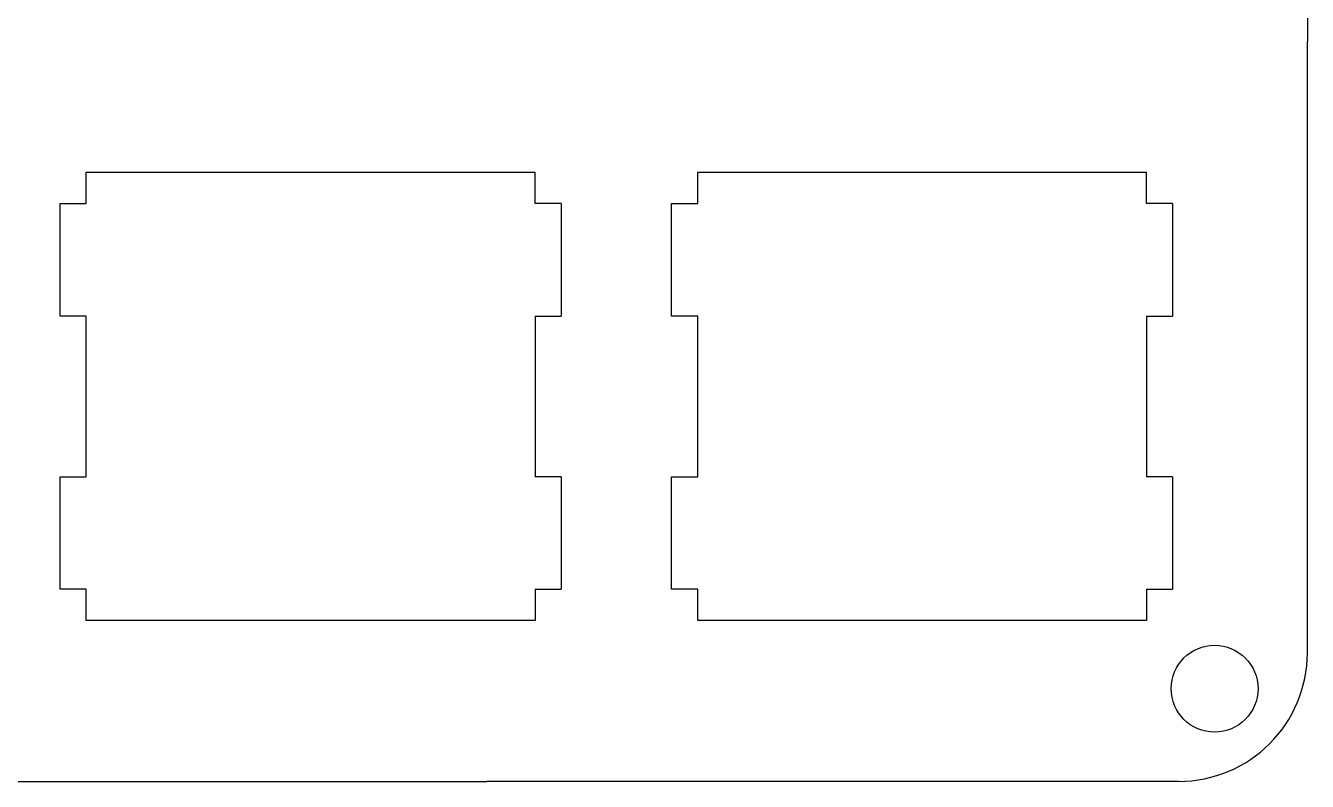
# Model space of a CAD drawing. Extents: x 16 to 306, y 20 to 120.
# Drawn here: x 266.14 to 305.97, y 19.78 to 43.27 of the extents above; entities that cross this region are included whole.
import ezdxf

# ---------------------------------------------------------------- set-up
doc = ezdxf.new("R2010")
doc.units = 0
doc.layers.add('LAYER_1', color=7, linetype='CONTINUOUS')

msp = doc.modelspace()

# ---------------------------------------------------------------- linework, layer by layer
at = {"layer": 'LAYER_1', "linetype": 'BYBLOCK'}
for p, q in [((305.966, 115.718), (305.968, 42.775)), ((305.968, 23.775), (305.968, 42.775)), ((20.023, 19.775), (280.468, 19.775)), ((301.968, 19.775), (280.468, 19.775))]:
    msp.add_line(p, q, dxfattribs=at)
for points in [[(268.023, 38.718, 0), (268.094, 38.718, 0), (268.297, 38.718, 0), (268.622, 38.718, 0), (269.056, 38.718, 0), (269.587, 38.718, 0), (270.202, 38.718, 0), (270.89, 38.718, 0), (271.638, 38.718, 0), (272.435, 38.718, 0), (273.269, 38.718, 0), (274.126, 38.718, 0), (274.996, 38.718, 0), (275.865, 38.718, 0), (276.723, 38.718, 0), (277.556, 38.718, 0), (278.353, 38.718, 0), (279.101, 38.718, 0), (279.789, 38.718, 0), (280.405, 38.718, 0), (280.935, 38.718, 0), (281.369, 38.718, 0), (281.694, 38.718, 0), (281.898, 38.718, 0), (281.968, 38.718, 0)], [(268.023, 37.739, 0), (268.023, 37.744, 0), (268.023, 37.759, 0), (268.023, 37.781, 0), (268.023, 37.812, 0), (268.023, 37.849, 0), (268.023, 37.892, 0), (268.023, 37.94, 0), (268.023, 37.993, 0), (268.023, 38.049, 0), (268.023, 38.107, 0), (268.023, 38.168, 0), (268.023, 38.229, 0), (268.023, 38.29, 0), (268.023, 38.35, 0), (268.023, 38.408, 0), (268.023, 38.464, 0), (268.023, 38.517, 0), (268.023, 38.565, 0), (268.023, 38.608, 0), (268.023, 38.645, 0), (268.023, 38.676, 0), (268.023, 38.699, 0), (268.023, 38.713, 0), (268.023, 38.718, 0)], [(281.968, 37.739, 0), (281.968, 37.744, 0), (281.968, 37.759, 0), (281.968, 37.781, 0), (281.968, 37.812, 0), (281.968, 37.849, 0), (281.968, 37.892, 0), (281.968, 37.94, 0), (281.968, 37.993, 0), (281.968, 38.049, 0), (281.968, 38.107, 0), (281.968, 38.168, 0), (281.968, 38.229, 0), (281.968, 38.29, 0), (281.968, 38.35, 0), (281.968, 38.408, 0), (281.968, 38.464, 0), (281.968, 38.517, 0), (281.968, 38.565, 0), (281.968, 38.608, 0), (281.968, 38.645, 0), (281.968, 38.676, 0), (281.968, 38.699, 0), (281.968, 38.713, 0), (281.968, 38.718, 0)], [(287.023, 38.718, 0), (287.094, 38.718, 0), (287.297, 38.718, 0), (287.622, 38.718, 0), (288.056, 38.718, 0), (288.587, 38.718, 0), (289.202, 38.718, 0), (289.89, 38.718, 0), (290.638, 38.718, 0), (291.435, 38.718, 0), (292.269, 38.718, 0), (293.126, 38.718, 0), (293.996, 38.718, 0), (294.865, 38.718, 0), (295.723, 38.718, 0), (296.556, 38.718, 0), (297.353, 38.718, 0), (298.101, 38.718, 0), (298.789, 38.718, 0), (299.405, 38.718, 0), (299.935, 38.718, 0), (300.369, 38.718, 0), (300.694, 38.718, 0), (300.898, 38.718, 0), (300.968, 38.718, 0)], [(287.023, 37.739, 0), (287.023, 37.744, 0), (287.023, 37.759, 0), (287.023, 37.781, 0), (287.023, 37.812, 0), (287.023, 37.849, 0), (287.023, 37.892, 0), (287.023, 37.94, 0), (287.023, 37.993, 0), (287.023, 38.049, 0), (287.023, 38.107, 0), (287.023, 38.168, 0), (287.023, 38.229, 0), (287.023, 38.29, 0), (287.023, 38.35, 0), (287.023, 38.408, 0), (287.023, 38.464, 0), (287.023, 38.517, 0), (287.023, 38.565, 0), (287.023, 38.608, 0), (287.023, 38.645, 0), (287.023, 38.676, 0), (287.023, 38.699, 0), (287.023, 38.713, 0), (287.023, 38.718, 0)], [(300.968, 37.739, 0), (300.968, 37.744, 0), (300.968, 37.759, 0), (300.968, 37.781, 0), (300.968, 37.812, 0), (300.968, 37.849, 0), (300.968, 37.892, 0), (300.968, 37.94, 0), (300.968, 37.993, 0), (300.968, 38.049, 0), (300.968, 38.107, 0), (300.968, 38.168, 0), (300.968, 38.229, 0), (300.968, 38.29, 0), (300.968, 38.35, 0), (300.968, 38.408, 0), (300.968, 38.464, 0), (300.968, 38.517, 0), (300.968, 38.565, 0), (300.968, 38.608, 0), (300.968, 38.645, 0), (300.968, 38.676, 0), (300.968, 38.699, 0), (300.968, 38.713, 0), (300.968, 38.718, 0)], [(267.212, 34.245, 0), (267.212, 34.263, 0), (267.212, 34.314, 0), (267.212, 34.396, 0), (267.212, 34.504, 0), (267.212, 34.637, 0), (267.212, 34.791, 0), (267.212, 34.964, 0), (267.212, 35.151, 0), (267.212, 35.351, 0), (267.212, 35.56, 0), (267.212, 35.774, 0), (267.212, 35.992, 0), (267.212, 36.21, 0), (267.212, 36.425, 0), (267.212, 36.634, 0), (267.212, 36.833, 0), (267.212, 37.021, 0), (267.212, 37.193, 0), (267.212, 37.348, 0), (267.212, 37.48, 0), (267.212, 37.589, 0), (267.212, 37.671, 0), (267.212, 37.722, 0), (267.212, 37.739, 0)], [(267.212, 37.739, 0), (267.216, 37.739, 0), (267.228, 37.739, 0), (267.247, 37.739, 0), (267.272, 37.739, 0), (267.303, 37.739, 0), (267.338, 37.739, 0), (267.378, 37.739, 0), (267.422, 37.739, 0), (267.468, 37.739, 0), (267.517, 37.739, 0), (267.567, 37.739, 0), (267.617, 37.739, 0), (267.668, 37.739, 0), (267.718, 37.739, 0), (267.766, 37.739, 0), (267.813, 37.739, 0), (267.856, 37.739, 0), (267.896, 37.739, 0), (267.932, 37.739, 0), (267.963, 37.739, 0), (267.988, 37.739, 0), (268.007, 37.739, 0), (268.019, 37.739, 0), (268.023, 37.739, 0)], [(282.78, 37.739, 0), (282.775, 37.739, 0), (282.764, 37.739, 0), (282.745, 37.739, 0), (282.719, 37.739, 0), (282.689, 37.739, 0), (282.653, 37.739, 0), (282.613, 37.739, 0), (282.569, 37.739, 0), (282.523, 37.739, 0), (282.474, 37.739, 0), (282.424, 37.739, 0), (282.374, 37.739, 0), (282.323, 37.739, 0), (282.273, 37.739, 0), (282.225, 37.739, 0), (282.179, 37.739, 0), (282.135, 37.739, 0), (282.095, 37.739, 0), (282.059, 37.739, 0), (282.028, 37.739, 0), (282.003, 37.739, 0), (281.984, 37.739, 0), (281.972, 37.739, 0), (281.968, 37.739, 0)], [(282.78, 37.739, 0), (282.78, 37.722, 0), (282.78, 37.671, 0), (282.78, 37.589, 0), (282.78, 37.48, 0), (282.78, 37.348, 0), (282.78, 37.193, 0), (282.78, 37.021, 0), (282.78, 36.833, 0), (282.78, 36.634, 0), (282.78, 36.425, 0), (282.78, 36.21, 0), (282.78, 35.992, 0), (282.78, 35.774, 0), (282.78, 35.56, 0), (282.78, 35.351, 0), (282.78, 35.151, 0), (282.78, 34.964, 0), (282.78, 34.791, 0), (282.78, 34.637, 0), (282.78, 34.504, 0), (282.78, 34.396, 0), (282.78, 34.314, 0), (282.78, 34.263, 0), (282.78, 34.245, 0)], [(286.212, 34.245, 0), (286.212, 34.263, 0), (286.212, 34.314, 0), (286.212, 34.396, 0), (286.212, 34.504, 0), (286.212, 34.637, 0), (286.212, 34.791, 0), (286.212, 34.964, 0), (286.212, 35.151, 0), (286.212, 35.351, 0), (286.212, 35.56, 0), (286.212, 35.774, 0), (286.212, 35.992, 0), (286.212, 36.21, 0), (286.212, 36.425, 0), (286.212, 36.634, 0), (286.212, 36.833, 0), (286.212, 37.021, 0), (286.212, 37.193, 0), (286.212, 37.348, 0), (286.212, 37.48, 0), (286.212, 37.589, 0), (286.212, 37.671, 0), (286.212, 37.722, 0), (286.212, 37.739, 0)], [(286.212, 37.739, 0), (286.216, 37.739, 0), (286.228, 37.739, 0), (286.247, 37.739, 0), (286.272, 37.739, 0), (286.303, 37.739, 0), (286.338, 37.739, 0), (286.378, 37.739, 0), (286.422, 37.739, 0), (286.468, 37.739, 0), (286.517, 37.739, 0), (286.567, 37.739, 0), (286.617, 37.739, 0), (286.668, 37.739, 0), (286.718, 37.739, 0), (286.766, 37.739, 0), (286.813, 37.739, 0), (286.856, 37.739, 0), (286.896, 37.739, 0), (286.932, 37.739, 0), (286.963, 37.739, 0), (286.988, 37.739, 0), (287.007, 37.739, 0), (287.019, 37.739, 0), (287.023, 37.739, 0)], [(301.78, 37.739, 0), (301.775, 37.739, 0), (301.764, 37.739, 0), (301.745, 37.739, 0), (301.719, 37.739, 0), (301.689, 37.739, 0), (301.653, 37.739, 0), (301.613, 37.739, 0), (301.569, 37.739, 0), (301.523, 37.739, 0), (301.474, 37.739, 0), (301.424, 37.739, 0), (301.374, 37.739, 0), (301.323, 37.739, 0), (301.273, 37.739, 0), (301.225, 37.739, 0), (301.179, 37.739, 0), (301.135, 37.739, 0), (301.095, 37.739, 0), (301.059, 37.739, 0), (301.028, 37.739, 0), (301.003, 37.739, 0), (300.984, 37.739, 0), (300.972, 37.739, 0), (300.968, 37.739, 0)], [(301.78, 37.739, 0), (301.78, 37.722, 0), (301.78, 37.671, 0), (301.78, 37.589, 0), (301.78, 37.48, 0), (301.78, 37.348, 0), (301.78, 37.193, 0), (301.78, 37.021, 0), (301.78, 36.833, 0), (301.78, 36.634, 0), (301.78, 36.425, 0), (301.78, 36.21, 0), (301.78, 35.992, 0), (301.78, 35.774, 0), (301.78, 35.56, 0), (301.78, 35.351, 0), (301.78, 35.151, 0), (301.78, 34.964, 0), (301.78, 34.791, 0), (301.78, 34.637, 0), (301.78, 34.504, 0), (301.78, 34.396, 0), (301.78, 34.314, 0), (301.78, 34.263, 0), (301.78, 34.245, 0)], [(268.023, 34.245, 0), (268.019, 34.245, 0), (268.007, 34.245, 0), (267.988, 34.245, 0), (267.963, 34.245, 0), (267.932, 34.245, 0), (267.896, 34.245, 0), (267.856, 34.245, 0), (267.813, 34.245, 0), (267.766, 34.245, 0), (267.718, 34.245, 0), (267.668, 34.245, 0), (267.617, 34.245, 0), (267.567, 34.245, 0), (267.517, 34.245, 0), (267.468, 34.245, 0), (267.422, 34.245, 0), (267.378, 34.245, 0), (267.338, 34.245, 0), (267.303, 34.245, 0), (267.272, 34.245, 0), (267.247, 34.245, 0), (267.228, 34.245, 0), (267.216, 34.245, 0), (267.212, 34.245, 0)], [(268.023, 29.245, 0), (268.023, 29.271, 0), (268.023, 29.344, 0), (268.023, 29.46, 0), (268.023, 29.616, 0), (268.023, 29.806, 0), (268.023, 30.027, 0), (268.023, 30.273, 0), (268.023, 30.542, 0), (268.023, 30.827, 0), (268.023, 31.126, 0), (268.023, 31.434, 0), (268.023, 31.745, 0), (268.023, 32.057, 0), (268.023, 32.365, 0), (268.023, 32.663, 0), (268.023, 32.949, 0), (268.023, 33.217, 0), (268.023, 33.464, 0), (268.023, 33.685, 0), (268.023, 33.875, 0), (268.023, 34.031, 0), (268.023, 34.147, 0), (268.023, 34.22, 0), (268.023, 34.245, 0)], [(281.968, 34.245, 0), (281.968, 34.22, 0), (281.968, 34.147, 0), (281.968, 34.031, 0), (281.968, 33.875, 0), (281.968, 33.685, 0), (281.968, 33.464, 0), (281.968, 33.217, 0), (281.968, 32.949, 0), (281.968, 32.663, 0), (281.968, 32.365, 0), (281.968, 32.057, 0), (281.968, 31.745, 0), (281.968, 31.434, 0), (281.968, 31.126, 0), (281.968, 30.827, 0), (281.968, 30.542, 0), (281.968, 30.273, 0), (281.968, 30.027, 0), (281.968, 29.806, 0), (281.968, 29.616, 0), (281.968, 29.46, 0), (281.968, 29.344, 0), (281.968, 29.271, 0), (281.968, 29.245, 0)], [(281.968, 34.245, 0), (281.972, 34.245, 0), (281.984, 34.245, 0), (282.003, 34.245, 0), (282.028, 34.245, 0), (282.059, 34.245, 0), (282.095, 34.245, 0), (282.135, 34.245, 0), (282.179, 34.245, 0), (282.225, 34.245, 0), (282.273, 34.245, 0), (282.323, 34.245, 0), (282.374, 34.245, 0), (282.424, 34.245, 0), (282.474, 34.245, 0), (282.523, 34.245, 0), (282.569, 34.245, 0), (282.613, 34.245, 0), (282.653, 34.245, 0), (282.689, 34.245, 0), (282.719, 34.245, 0), (282.745, 34.245, 0), (282.764, 34.245, 0), (282.775, 34.245, 0), (282.78, 34.245, 0)], [(287.023, 34.245, 0), (287.019, 34.245, 0), (287.007, 34.245, 0), (286.988, 34.245, 0), (286.963, 34.245, 0), (286.932, 34.245, 0), (286.896, 34.245, 0), (286.856, 34.245, 0), (286.813, 34.245, 0), (286.766, 34.245, 0), (286.718, 34.245, 0), (286.668, 34.245, 0), (286.617, 34.245, 0), (286.567, 34.245, 0), (286.517, 34.245, 0), (286.468, 34.245, 0), (286.422, 34.245, 0), (286.378, 34.245, 0), (286.338, 34.245, 0), (286.303, 34.245, 0), (286.272, 34.245, 0), (286.247, 34.245, 0), (286.228, 34.245, 0), (286.216, 34.245, 0), (286.212, 34.245, 0)], [(287.023, 29.245, 0), (287.023, 29.271, 0), (287.023, 29.344, 0), (287.023, 29.46, 0), (287.023, 29.616, 0), (287.023, 29.806, 0), (287.023, 30.027, 0), (287.023, 30.273, 0), (287.023, 30.542, 0), (287.023, 30.827, 0), (287.023, 31.126, 0), (287.023, 31.434, 0), (287.023, 31.745, 0), (287.023, 32.057, 0), (287.023, 32.365, 0), (287.023, 32.663, 0), (287.023, 32.949, 0), (287.023, 33.217, 0), (287.023, 33.464, 0), (287.023, 33.685, 0), (287.023, 33.875, 0), (287.023, 34.031, 0), (287.023, 34.147, 0), (287.023, 34.22, 0), (287.023, 34.245, 0)], [(300.968, 34.245, 0), (300.968, 34.22, 0), (300.968, 34.147, 0), (300.968, 34.031, 0), (300.968, 33.875, 0), (300.968, 33.685, 0), (300.968, 33.464, 0), (300.968, 33.217, 0), (300.968, 32.949, 0), (300.968, 32.663, 0), (300.968, 32.365, 0), (300.968, 32.057, 0), (300.968, 31.745, 0), (300.968, 31.434, 0), (300.968, 31.126, 0), (300.968, 30.827, 0), (300.968, 30.542, 0), (300.968, 30.273, 0), (300.968, 30.027, 0), (300.968, 29.806, 0), (300.968, 29.616, 0), (300.968, 29.46, 0), (300.968, 29.344, 0), (300.968, 29.271, 0), (300.968, 29.245, 0)], [(300.968, 34.245, 0), (300.972, 34.245, 0), (300.984, 34.245, 0), (301.003, 34.245, 0), (301.028, 34.245, 0), (301.059, 34.245, 0), (301.095, 34.245, 0), (301.135, 34.245, 0), (301.179, 34.245, 0), (301.225, 34.245, 0), (301.273, 34.245, 0), (301.323, 34.245, 0), (301.374, 34.245, 0), (301.424, 34.245, 0), (301.474, 34.245, 0), (301.523, 34.245, 0), (301.569, 34.245, 0), (301.613, 34.245, 0), (301.653, 34.245, 0), (301.689, 34.245, 0), (301.719, 34.245, 0), (301.745, 34.245, 0), (301.764, 34.245, 0), (301.775, 34.245, 0), (301.78, 34.245, 0)], [(267.212, 25.751, 0), (267.212, 25.769, 0), (267.212, 25.82, 0), (267.212, 25.902, 0), (267.212, 26.01, 0), (267.212, 26.143, 0), (267.212, 26.297, 0), (267.212, 26.47, 0), (267.212, 26.657, 0), (267.212, 26.857, 0), (267.212, 27.066, 0), (267.212, 27.281, 0), (267.212, 27.498, 0), (267.212, 27.716, 0), (267.212, 27.931, 0), (267.212, 28.14, 0), (267.212, 28.34, 0), (267.212, 28.527, 0), (267.212, 28.699, 0), (267.212, 28.854, 0), (267.212, 28.987, 0), (267.212, 29.095, 0), (267.212, 29.177, 0), (267.212, 29.228, 0), (267.212, 29.245, 0)], [(267.212, 29.245, 0), (267.216, 29.245, 0), (267.228, 29.245, 0), (267.247, 29.245, 0), (267.272, 29.245, 0), (267.303, 29.245, 0), (267.338, 29.245, 0), (267.378, 29.245, 0), (267.422, 29.245, 0), (267.468, 29.245, 0), (267.517, 29.245, 0), (267.567, 29.245, 0), (267.617, 29.245, 0), (267.668, 29.245, 0), (267.718, 29.245, 0), (267.766, 29.245, 0), (267.813, 29.245, 0), (267.856, 29.245, 0), (267.896, 29.245, 0), (267.932, 29.245, 0), (267.963, 29.245, 0), (267.988, 29.245, 0), (268.007, 29.245, 0), (268.019, 29.245, 0), (268.023, 29.245, 0)], [(282.78, 29.245, 0), (282.775, 29.245, 0), (282.764, 29.245, 0), (282.745, 29.245, 0), (282.719, 29.245, 0), (282.689, 29.245, 0), (282.653, 29.245, 0), (282.613, 29.245, 0), (282.569, 29.245, 0), (282.523, 29.245, 0), (282.474, 29.245, 0), (282.424, 29.245, 0), (282.374, 29.245, 0), (282.323, 29.245, 0), (282.273, 29.245, 0), (282.225, 29.245, 0), (282.179, 29.245, 0), (282.135, 29.245, 0), (282.095, 29.245, 0), (282.059, 29.245, 0), (282.028, 29.245, 0), (282.003, 29.245, 0), (281.984, 29.245, 0), (281.972, 29.245, 0), (281.968, 29.245, 0)], [(282.78, 29.245, 0), (282.78, 29.228, 0), (282.78, 29.177, 0), (282.78, 29.095, 0), (282.78, 28.987, 0), (282.78, 28.854, 0), (282.78, 28.699, 0), (282.78, 28.527, 0), (282.78, 28.34, 0), (282.78, 28.14, 0), (282.78, 27.931, 0), (282.78, 27.716, 0), (282.78, 27.498, 0), (282.78, 27.281, 0), (282.78, 27.066, 0), (282.78, 26.857, 0), (282.78, 26.657, 0), (282.78, 26.47, 0), (282.78, 26.297, 0), (282.78, 26.143, 0), (282.78, 26.01, 0), (282.78, 25.902, 0), (282.78, 25.82, 0), (282.78, 25.769, 0), (282.78, 25.751, 0)], [(286.212, 25.751, 0), (286.212, 25.769, 0), (286.212, 25.82, 0), (286.212, 25.902, 0), (286.212, 26.01, 0), (286.212, 26.143, 0), (286.212, 26.297, 0), (286.212, 26.47, 0), (286.212, 26.657, 0), (286.212, 26.857, 0), (286.212, 27.066, 0), (286.212, 27.281, 0), (286.212, 27.498, 0), (286.212, 27.716, 0), (286.212, 27.931, 0), (286.212, 28.14, 0), (286.212, 28.34, 0), (286.212, 28.527, 0), (286.212, 28.699, 0), (286.212, 28.854, 0), (286.212, 28.987, 0), (286.212, 29.095, 0), (286.212, 29.177, 0), (286.212, 29.228, 0), (286.212, 29.245, 0)], [(286.212, 29.245, 0), (286.216, 29.245, 0), (286.228, 29.245, 0), (286.247, 29.245, 0), (286.272, 29.245, 0), (286.303, 29.245, 0), (286.338, 29.245, 0), (286.378, 29.245, 0), (286.422, 29.245, 0), (286.468, 29.245, 0), (286.517, 29.245, 0), (286.567, 29.245, 0), (286.617, 29.245, 0), (286.668, 29.245, 0), (286.718, 29.245, 0), (286.766, 29.245, 0), (286.813, 29.245, 0), (286.856, 29.245, 0), (286.896, 29.245, 0), (286.932, 29.245, 0), (286.963, 29.245, 0), (286.988, 29.245, 0), (287.007, 29.245, 0), (287.019, 29.245, 0), (287.023, 29.245, 0)], [(301.78, 29.245, 0), (301.775, 29.245, 0), (301.764, 29.245, 0), (301.745, 29.245, 0), (301.719, 29.245, 0), (301.689, 29.245, 0), (301.653, 29.245, 0), (301.613, 29.245, 0), (301.569, 29.245, 0), (301.523, 29.245, 0), (301.474, 29.245, 0), (301.424, 29.245, 0), (301.374, 29.245, 0), (301.323, 29.245, 0), (301.273, 29.245, 0), (301.225, 29.245, 0), (301.179, 29.245, 0), (301.135, 29.245, 0), (301.095, 29.245, 0), (301.059, 29.245, 0), (301.028, 29.245, 0), (301.003, 29.245, 0), (300.984, 29.245, 0), (300.972, 29.245, 0), (300.968, 29.245, 0)], [(301.78, 29.245, 0), (301.78, 29.228, 0), (301.78, 29.177, 0), (301.78, 29.095, 0), (301.78, 28.987, 0), (301.78, 28.854, 0), (301.78, 28.699, 0), (301.78, 28.527, 0), (301.78, 28.34, 0), (301.78, 28.14, 0), (301.78, 27.931, 0), (301.78, 27.716, 0), (301.78, 27.498, 0), (301.78, 27.281, 0), (301.78, 27.066, 0), (301.78, 26.857, 0), (301.78, 26.657, 0), (301.78, 26.47, 0), (301.78, 26.297, 0), (301.78, 26.143, 0), (301.78, 26.01, 0), (301.78, 25.902, 0), (301.78, 25.82, 0), (301.78, 25.769, 0), (301.78, 25.751, 0)], [(268.023, 25.751, 0), (268.019, 25.751, 0), (268.007, 25.751, 0), (267.988, 25.751, 0), (267.963, 25.751, 0), (267.932, 25.751, 0), (267.896, 25.751, 0), (267.856, 25.751, 0), (267.813, 25.751, 0), (267.766, 25.751, 0), (267.718, 25.751, 0), (267.668, 25.751, 0), (267.617, 25.751, 0), (267.567, 25.751, 0), (267.517, 25.751, 0), (267.468, 25.751, 0), (267.422, 25.751, 0), (267.378, 25.751, 0), (267.338, 25.751, 0), (267.303, 25.751, 0), (267.272, 25.751, 0), (267.247, 25.751, 0), (267.228, 25.751, 0), (267.216, 25.751, 0), (267.212, 25.751, 0)], [(268.023, 24.773, 0), (268.023, 24.778, 0), (268.023, 24.792, 0), (268.023, 24.815, 0), (268.023, 24.845, 0), (268.023, 24.883, 0), (268.023, 24.926, 0), (268.023, 24.974, 0), (268.023, 25.027, 0), (268.023, 25.082, 0), (268.023, 25.141, 0), (268.023, 25.201, 0), (268.023, 25.262, 0), (268.023, 25.323, 0), (268.023, 25.383, 0), (268.023, 25.442, 0), (268.023, 25.498, 0), (268.023, 25.55, 0), (268.023, 25.599, 0), (268.023, 25.642, 0), (268.023, 25.679, 0), (268.023, 25.709, 0), (268.023, 25.732, 0), (268.023, 25.747, 0), (268.023, 25.751, 0)], [(281.968, 25.751, 0), (281.972, 25.751, 0), (281.984, 25.751, 0), (282.003, 25.751, 0), (282.028, 25.751, 0), (282.059, 25.751, 0), (282.095, 25.751, 0), (282.135, 25.751, 0), (282.179, 25.751, 0), (282.225, 25.751, 0), (282.273, 25.751, 0), (282.323, 25.751, 0), (282.374, 25.751, 0), (282.424, 25.751, 0), (282.474, 25.751, 0), (282.523, 25.751, 0), (282.569, 25.751, 0), (282.613, 25.751, 0), (282.653, 25.751, 0), (282.689, 25.751, 0), (282.719, 25.751, 0), (282.745, 25.751, 0), (282.764, 25.751, 0), (282.775, 25.751, 0), (282.78, 25.751, 0)], [(281.968, 25.751, 0), (281.968, 25.747, 0), (281.968, 25.732, 0), (281.968, 25.709, 0), (281.968, 25.679, 0), (281.968, 25.642, 0), (281.968, 25.599, 0), (281.968, 25.55, 0), (281.968, 25.498, 0), (281.968, 25.442, 0), (281.968, 25.383, 0), (281.968, 25.323, 0), (281.968, 25.262, 0), (281.968, 25.201, 0), (281.968, 25.141, 0), (281.968, 25.082, 0), (281.968, 25.027, 0), (281.968, 24.974, 0), (281.968, 24.926, 0), (281.968, 24.883, 0), (281.968, 24.845, 0), (281.968, 24.815, 0), (281.968, 24.792, 0), (281.968, 24.778, 0), (281.968, 24.773, 0)], [(287.023, 25.751, 0), (287.019, 25.751, 0), (287.007, 25.751, 0), (286.988, 25.751, 0), (286.963, 25.751, 0), (286.932, 25.751, 0), (286.896, 25.751, 0), (286.856, 25.751, 0), (286.813, 25.751, 0), (286.766, 25.751, 0), (286.718, 25.751, 0), (286.668, 25.751, 0), (286.617, 25.751, 0), (286.567, 25.751, 0), (286.517, 25.751, 0), (286.468, 25.751, 0), (286.422, 25.751, 0), (286.378, 25.751, 0), (286.338, 25.751, 0), (286.303, 25.751, 0), (286.272, 25.751, 0), (286.247, 25.751, 0), (286.228, 25.751, 0), (286.216, 25.751, 0), (286.212, 25.751, 0)], [(287.023, 24.773, 0), (287.023, 24.778, 0), (287.023, 24.792, 0), (287.023, 24.815, 0), (287.023, 24.845, 0), (287.023, 24.883, 0), (287.023, 24.926, 0), (287.023, 24.974, 0), (287.023, 25.027, 0), (287.023, 25.082, 0), (287.023, 25.141, 0), (287.023, 25.201, 0), (287.023, 25.262, 0), (287.023, 25.323, 0), (287.023, 25.383, 0), (287.023, 25.442, 0), (287.023, 25.498, 0), (287.023, 25.55, 0), (287.023, 25.599, 0), (287.023, 25.642, 0), (287.023, 25.679, 0), (287.023, 25.709, 0), (287.023, 25.732, 0), (287.023, 25.747, 0), (287.023, 25.751, 0)], [(300.968, 25.751, 0), (300.972, 25.751, 0), (300.984, 25.751, 0), (301.003, 25.751, 0), (301.028, 25.751, 0), (301.059, 25.751, 0), (301.095, 25.751, 0), (301.135, 25.751, 0), (301.179, 25.751, 0), (301.225, 25.751, 0), (301.273, 25.751, 0), (301.323, 25.751, 0), (301.374, 25.751, 0), (301.424, 25.751, 0), (301.474, 25.751, 0), (301.523, 25.751, 0), (301.569, 25.751, 0), (301.613, 25.751, 0), (301.653, 25.751, 0), (301.689, 25.751, 0), (301.719, 25.751, 0), (301.745, 25.751, 0), (301.764, 25.751, 0), (301.775, 25.751, 0), (301.78, 25.751, 0)], [(300.968, 25.751, 0), (300.968, 25.747, 0), (300.968, 25.732, 0), (300.968, 25.709, 0), (300.968, 25.679, 0), (300.968, 25.642, 0), (300.968, 25.599, 0), (300.968, 25.55, 0), (300.968, 25.498, 0), (300.968, 25.442, 0), (300.968, 25.383, 0), (300.968, 25.323, 0), (300.968, 25.262, 0), (300.968, 25.201, 0), (300.968, 25.141, 0), (300.968, 25.082, 0), (300.968, 25.027, 0), (300.968, 24.974, 0), (300.968, 24.926, 0), (300.968, 24.883, 0), (300.968, 24.845, 0), (300.968, 24.815, 0), (300.968, 24.792, 0), (300.968, 24.778, 0), (300.968, 24.773, 0)], [(281.968, 24.773, 0), (281.898, 24.773, 0), (281.694, 24.773, 0), (281.369, 24.773, 0), (280.935, 24.773, 0), (280.405, 24.773, 0), (279.789, 24.773, 0), (279.101, 24.773, 0), (278.353, 24.773, 0), (277.556, 24.773, 0), (276.723, 24.773, 0), (275.865, 24.773, 0), (274.996, 24.773, 0), (274.126, 24.773, 0), (273.269, 24.773, 0), (272.435, 24.773, 0), (271.638, 24.773, 0), (270.89, 24.773, 0), (270.202, 24.773, 0), (269.587, 24.773, 0), (269.056, 24.773, 0), (268.622, 24.773, 0), (268.297, 24.773, 0), (268.094, 24.773, 0), (268.023, 24.773, 0)], [(300.968, 24.773, 0), (300.898, 24.773, 0), (300.694, 24.773, 0), (300.369, 24.773, 0), (299.935, 24.773, 0), (299.405, 24.773, 0), (298.789, 24.773, 0), (298.101, 24.773, 0), (297.353, 24.773, 0), (296.556, 24.773, 0), (295.723, 24.773, 0), (294.865, 24.773, 0), (293.996, 24.773, 0), (293.126, 24.773, 0), (292.269, 24.773, 0), (291.435, 24.773, 0), (290.638, 24.773, 0), (289.89, 24.773, 0), (289.202, 24.773, 0), (288.587, 24.773, 0), (288.056, 24.773, 0), (287.622, 24.773, 0), (287.297, 24.773, 0), (287.094, 24.773, 0), (287.023, 24.773, 0)]]:
    msp.add_polyline3d(points, dxfattribs=at)
at = {"layer": 'LAYER_1'}
msp.add_circle((303.086, 22.657), 1.35, dxfattribs=at)
msp.add_arc((301.968, 23.775), 4, 270, 0, dxfattribs=at)

doc.saveas('drawing.dxf')
